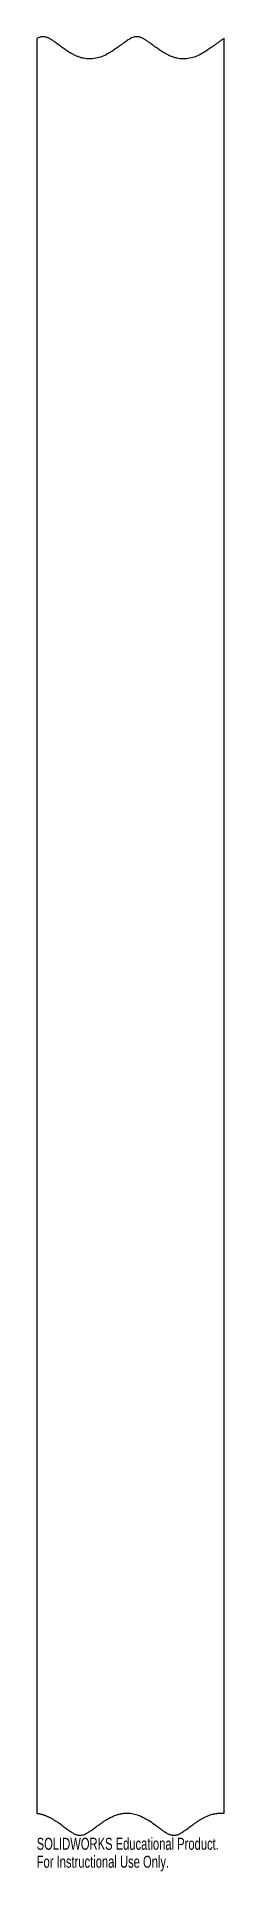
# Model space of a CAD drawing. Header units: inches. Extents: x -3.7 to -0.7, y -22.4 to 6.8.
import ezdxf

# ---------------------------------------------------------------- set-up
doc = ezdxf.new("R2010")
doc.units = ezdxf.units.IN
doc.header["$MEASUREMENT"] = 0
doc.styles.add('SLDTEXTSTYLE0', font='TXT', dxfattribs={"width": 0.7})

msp = doc.modelspace()

# ---------------------------------------------------------------- linework, layer by layer
at = {"color": 7, "linetype": 'Continuous', "lineweight": 25}
for p, q in [((-3.668, 6.796), (-3.668, -21.473)), ((-0.68, -21.473), (-0.68, 6.795))]:
    msp.add_line(p, q, dxfattribs=at)
for points, knots in [([(-0.68, 6.795), (-0.684, 6.794), (-0.69, 6.79), (-0.701, 6.783), (-0.713, 6.776), (-0.726, 6.767), (-0.741, 6.757), (-0.756, 6.746), (-0.773, 6.734), (-0.792, 6.721), (-0.811, 6.707), (-0.832, 6.692), (-0.857, 6.673), (-0.887, 6.652), (-0.919, 6.629), (-0.949, 6.609), (-0.977, 6.59), (-1.003, 6.574), (-1.053, 6.544), (-1.128, 6.508), (-1.232, 6.477), (-1.333, 6.467), (-1.416, 6.476), (-1.48, 6.493), (-1.528, 6.511), (-1.577, 6.533), (-1.627, 6.559), (-1.68, 6.592), (-1.738, 6.631), (-1.789, 6.668), (-1.831, 6.699), (-1.859, 6.719), (-1.885, 6.738), (-1.908, 6.754), (-1.928, 6.768), (-1.946, 6.779), (-1.961, 6.788), (-1.976, 6.797), (-1.991, 6.804), (-2.009, 6.812), (-2.026, 6.817), (-2.042, 6.821), (-2.058, 6.824), (-2.079, 6.825), (-2.107, 6.822), (-2.14, 6.812), (-2.168, 6.799), (-2.193, 6.785), (-2.214, 6.771), (-2.24, 6.754), (-2.272, 6.732), (-2.308, 6.705), (-2.345, 6.678), (-2.38, 6.652), (-2.412, 6.629), (-2.442, 6.609), (-2.471, 6.59), (-2.497, 6.574), (-2.547, 6.544), (-2.622, 6.508), (-2.725, 6.477), (-2.827, 6.467), (-2.909, 6.476), (-2.973, 6.493), (-3.022, 6.511), (-3.071, 6.532), (-3.121, 6.559), (-3.174, 6.591), (-3.232, 6.631), (-3.283, 6.668), (-3.325, 6.699), (-3.353, 6.719), (-3.379, 6.738), (-3.402, 6.754), (-3.422, 6.768), (-3.44, 6.779), (-3.454, 6.788), (-3.469, 6.797), (-3.485, 6.804), (-3.503, 6.812), (-3.52, 6.817), (-3.536, 6.821), (-3.552, 6.824), (-3.569, 6.825), (-3.586, 6.823), (-3.605, 6.82), (-3.625, 6.814), (-3.646, 6.806), (-3.661, 6.799), (-3.668, 6.796)], [0, 0, 0, 0, 0.003252, 0.006987, 0.011207, 0.015913, 0.021107, 0.026788, 0.032957, 0.039614, 0.04676, 0.054396, 0.06252, 0.075046, 0.086726, 0.097564, 0.107563, 0.116727, 0.125062, 0.159398, 0.190964, 0.220741, 0.249895, 0.264393, 0.279586, 0.29557, 0.312427, 0.330165, 0.351001, 0.374967, 0.386492, 0.396955, 0.406356, 0.414697, 0.421979, 0.428204, 0.433373, 0.437494, 0.443449, 0.449066, 0.454373, 0.4594, 0.464183, 0.468763, 0.478138, 0.488462, 0.500002, 0.505652, 0.513202, 0.522661, 0.534033, 0.547321, 0.562527, 0.575027, 0.586692, 0.597524, 0.607529, 0.616708, 0.625069, 0.659382, 0.690941, 0.720725, 0.749896, 0.76436, 0.779542, 0.795537, 0.81243, 0.830144, 0.850979, 0.874969, 0.886493, 0.896956, 0.906358, 0.914699, 0.921981, 0.928206, 0.933376, 0.937498, 0.943448, 0.949064, 0.95437, 0.959397, 0.964181, 0.968764, 0.974059, 0.979772, 0.985967, 0.992696, 1, 1, 1, 1]), ([(-3.668, -21.473), (-3.663, -21.474), (-3.654, -21.475), (-3.639, -21.478), (-3.625, -21.48), (-3.611, -21.483), (-3.597, -21.487), (-3.582, -21.491), (-3.568, -21.495), (-3.554, -21.5), (-3.54, -21.505), (-3.525, -21.51), (-3.511, -21.516), (-3.497, -21.522), (-3.482, -21.529), (-3.459, -21.54), (-3.426, -21.558), (-3.383, -21.584), (-3.337, -21.614), (-3.296, -21.642), (-3.252, -21.675), (-3.213, -21.704), (-3.173, -21.733), (-3.145, -21.753), (-3.111, -21.776), (-3.073, -21.799), (-3.032, -21.816), (-3, -21.823), (-2.974, -21.825), (-2.947, -21.822), (-2.919, -21.815), (-2.886, -21.8), (-2.845, -21.777), (-2.796, -21.745), (-2.752, -21.713), (-2.716, -21.685), (-2.69, -21.666), (-2.665, -21.649), (-2.643, -21.633), (-2.622, -21.618), (-2.604, -21.606), (-2.587, -21.594), (-2.557, -21.575), (-2.513, -21.55), (-2.454, -21.521), (-2.396, -21.498), (-2.339, -21.482), (-2.283, -21.473), (-2.228, -21.469), (-2.163, -21.473), (-2.085, -21.49), (-1.993, -21.526), (-1.895, -21.579), (-1.82, -21.63), (-1.758, -21.675), (-1.718, -21.704), (-1.679, -21.733), (-1.651, -21.754), (-1.617, -21.776), (-1.579, -21.799), (-1.538, -21.816), (-1.506, -21.823), (-1.48, -21.825), (-1.454, -21.822), (-1.425, -21.815), (-1.392, -21.8), (-1.351, -21.777), (-1.303, -21.745), (-1.259, -21.713), (-1.222, -21.685), (-1.196, -21.666), (-1.171, -21.649), (-1.149, -21.633), (-1.128, -21.618), (-1.11, -21.606), (-1.093, -21.594), (-1.069, -21.579), (-1.039, -21.561), (-1, -21.54), (-0.962, -21.522), (-0.925, -21.506), (-0.891, -21.494), (-0.86, -21.486), (-0.83, -21.479), (-0.801, -21.475), (-0.771, -21.472), (-0.741, -21.47), (-0.711, -21.471), (-0.691, -21.472), (-0.68, -21.473)], [0, 0, 0, 0, 0.004273, 0.008565, 0.012879, 0.017217, 0.021582, 0.025977, 0.030405, 0.034868, 0.039369, 0.04391, 0.048493, 0.053122, 0.057798, 0.062524, 0.076099, 0.091028, 0.107341, 0.125057, 0.135528, 0.156327, 0.16877, 0.179192, 0.187596, 0.2049, 0.218843, 0.22669, 0.234391, 0.242129, 0.250084, 0.26061, 0.274472, 0.291774, 0.312567, 0.322924, 0.332555, 0.341459, 0.349637, 0.35709, 0.363818, 0.369821, 0.375102, 0.395716, 0.415166, 0.433574, 0.451086, 0.467871, 0.484118, 0.50004, 0.525872, 0.55495, 0.587837, 0.624926, 0.635921, 0.656195, 0.668705, 0.679127, 0.687465, 0.704788, 0.718713, 0.726556, 0.734257, 0.741996, 0.749953, 0.760442, 0.774292, 0.791606, 0.812434, 0.822825, 0.83248, 0.841399, 0.849582, 0.857029, 0.863742, 0.869722, 0.874969, 0.888719, 0.901817, 0.914291, 0.926174, 0.937504, 0.946371, 0.95521, 0.964049, 0.972919, 0.981848, 0.990866, 1, 1, 1, 1])]:
    msp.add_open_spline(points, degree=3, knots=knots, dxfattribs=at)

# ---------------------------------------------------------------- texts
at = {"color": 7, "linetype": 'Continuous', "char_height": 0.1903, "attachment_point": 1, "style": 'SLDTEXTSTYLE0'}
for s, insert in [('SOLIDWORKS Educational Product.', (-3.668, -21.864)), ('For Instructional Use Only.', (-3.668, -22.15))]:
    msp.add_mtext(s, dxfattribs=dict(at, insert=insert))

doc.saveas('drawing.dxf')
